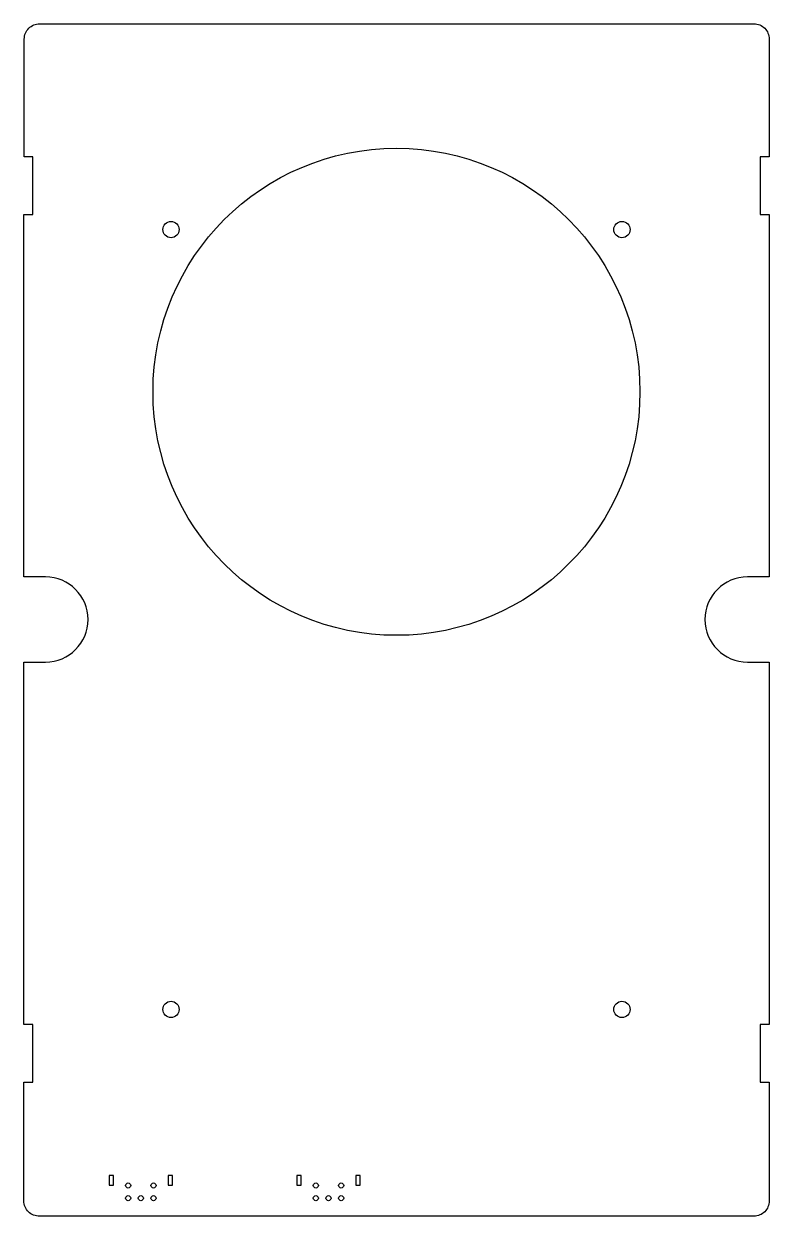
# Model space of a CAD drawing. Header units: millimetres. Extents: x -74 to 73, y -117 to 118.
import ezdxf

# ---------------------------------------------------------------- set-up
doc = ezdxf.new("R2010")
doc.units = ezdxf.units.MM
doc.layers.get('0').update_dxf_attribs({"linetype": 'CONTINUOUS'})

msp = doc.modelspace()

# ---------------------------------------------------------------- linework, layer by layer
msp.add_lwpolyline([(72.63, 9.23), (68.36, 9.23, 1), (68.36, -7.55), (72.63, -7.55), (72.63, -79.01), (70.83, -79.01), (70.83, -90.36), (72.63, -90.36), (72.63, -113.75, -0.414214), (69.63, -116.75), (-71.21, -116.75, -0.423279), (-74.31, -113.75), (-74.31, -90.36), (-72.51, -90.36), (-72.51, -79.01), (-74.31, -79.01), (-74.31, -7.55), (-70.04, -7.55, 1), (-70.04, 9.23), (-74.31, 9.23), (-74.31, 80.69), (-72.51, 80.69), (-72.51, 92.04), (-74.21, 92.04), (-74.21, 115.24, -0.414214), (-71.21, 118.24), (69.63, 118.24, -0.414214), (72.63, 115.24), (72.63, 92.04), (70.83, 92.04), (70.83, 80.69), (72.63, 80.69)], format="xyb", close=True)
for points in [[(-56.62, -110.66), (-56.62, -108.76), (-57.49, -108.76), (-57.49, -110.66)], [(-44.99, -110.66), (-44.99, -108.76), (-45.82, -108.76), (-45.82, -110.66)], [(-19.63, -110.66), (-19.63, -108.76), (-20.49, -108.76), (-20.49, -110.66)], [(-7.99, -110.66), (-7.99, -108.76), (-8.83, -108.76), (-8.83, -110.66)]]:
    msp.add_lwpolyline(points, close=True)
for centre, radius in [((-0.84, 45.72), 48), ((-45.29, 77.69), 1.6), ((43.61, 77.69), 1.6), ((-45.29, -76.01), 1.6), ((43.61, -76.01), 1.6), ((-53.74, -110.71), 0.5), ((-48.74, -110.71), 0.5), ((-16.74, -110.71), 0.5), ((-11.74, -110.71), 0.5), ((-53.74, -113.21), 0.5), ((-51.24, -113.21), 0.5), ((-48.74, -113.21), 0.5), ((-16.74, -113.21), 0.5), ((-14.24, -113.21), 0.5), ((-11.74, -113.21), 0.5)]:
    msp.add_circle(centre, radius)

doc.saveas('drawing.dxf')
